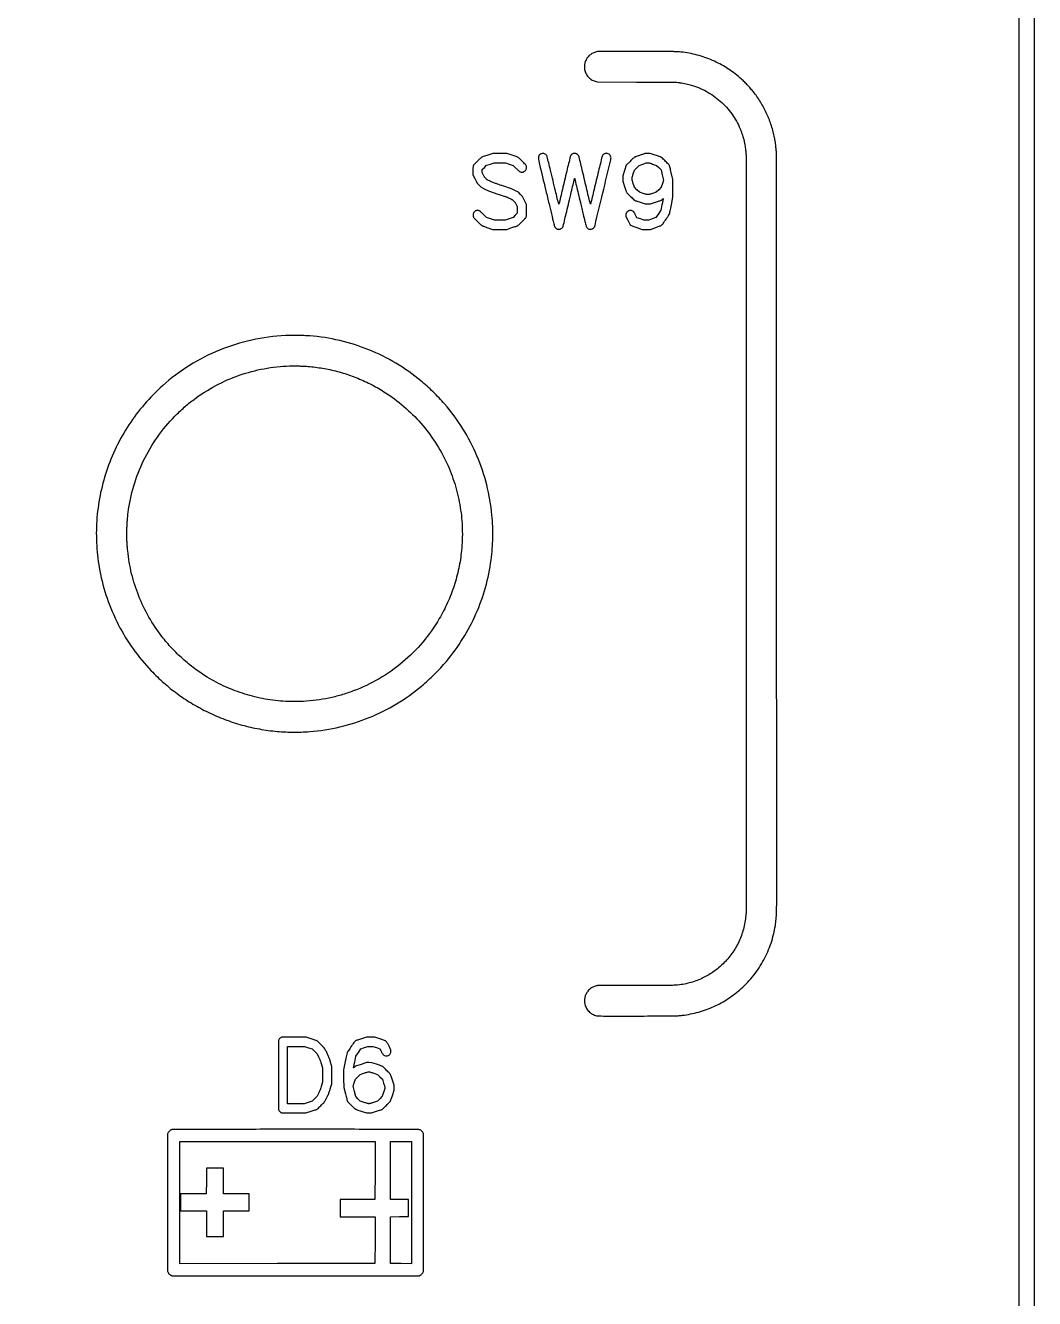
# Model space of a CAD drawing. Extents: x 949 to 24658, y 948 to 49051.
# Drawn here: x 18150 to 24658, y 18889 to 27095 of the extents above; entities that cross this region are included whole.
import ezdxf

# ---------------------------------------------------------------- set-up
doc = ezdxf.new("R2010")
doc.units = 0

msp = doc.modelspace()

# ---------------------------------------------------------------- linework, layer by layer
for points in [[(24557.45501, 40846.15625, -0.000005), (24557.576589, 33590.111823, -0.000003), (24557.572356, 24977, -0.000002), (24557.441941, 13479.946311, -0.000011), (24557.197838, 7129.844974)], [(24658.20966, 2651.668939), (24657.801289, 25038.31016), (24657.388511, 47458.827213, 0.015093)]]:
    msp.add_lwpolyline(points, format="xyb")
for points in [[(21839.813959, 26925.939799, 0.063421), (21815.394359, 26919.039593, 0.062602), (21793.366394, 26906.218622, 0.063343), (21775.416424, 26888.508896, 0.067889), (21762.963293, 26867.257184, 0.017305), (21759.184165, 26857.213191, 0.034783), (21757.04295, 26849.023519, 0.032808), (21755.987466, 26840.313944, 0.013752), (21755.662469, 26828.5, 0.005157), (21755.752136, 26819.807226, 0.017053), (21756.065347, 26814.09039, 0.023759), (21756.693445, 26809.51232, 0.021071), (21757.771252, 26804.824567, 0.061833), (21768.151513, 26779.689018, 0.068335), (21784.095714, 26758.785166, 0.068411), (21805.06718, 26742.970426, 0.062184), (21830.206105, 26732.774586), (21838.5, 26730.558464), (22091, 26729.966533, -0.000111), (22258.567148, 26729.53646, -0.001878), (22313.887468, 26729.174443, -0.005305), (22343.370852, 26728.557877, -0.024064), (22360.5, 26727.190858, -0.00737), (22381.875891, 26724.124095, -0.009232), (22401.596849, 26720.623013, -0.009778), (22420.1477, 26716.596824, -0.010655), (22438, 26711.951086, -0.055391), (22540.929412, 26670.054387, -0.056622), (22631.32249, 26606.829202, -0.056628), (22705.221298, 26524.945193, -0.055425), (22759.48836, 26428, -0.008145), (22762.152996, 26421.391776, -0.003447), (22765.522134, 26412.44375, -0.003409), (22768.989727, 26402.836828, -0.00445), (22772.023231, 26394, -0.014052), (22780.791423, 26365.00621, -0.016024), (22787.500238, 26336.801634, -0.015603), (22792.524996, 26307.577604, -0.012092), (22796.226637, 26275.5, -0.02268), (22797.645588, 26244.234989, -0.000002), (22797.641479, 23816.838656, -0.000002), (22797.61924, 21389.12929, -0.023153), (22796.199766, 21358.5, -0.042102), (22780.480853, 21270.501725, -0.044909), (22750.429836, 21188.349224, -0.045266), (22706.455392, 21113.452384, -0.044132), (22649.385999, 21047, -0.018495), (22619.900365, 21020.291251, -0.021147), (22589.771277, 20997.06446, -0.021101), (22557.728331, 20976.423331, -0.018259), (22522.5, 20957.471682, -0.020667), (22482.72334, 20939.912565, -0.023217), (22443.129642, 20926.440851, -0.02265), (22401.601907, 20916.443435, -0.017966), (22356, 20909.316761, -0.02507), (22340.753522, 20908.263561, -0.002528), (22304.344997, 20907.761703, -0.001451), (22240.759336, 20907.391291, -0.000148), (22090, 20906.995174, 0.000206), (21962.683285, 20906.645727, 0.000991), (21890.127542, 20906.272828, 0.000328), (21839.053702, 20905.87557, 0.065029), (21834, 20905.172098, 0.030249), (21816.289134, 20899.13205, 0.040123), (21801.109954, 20891.433933, 0.04287), (21788.167405, 20881.893017, 0.043828), (21777.14581, 20870.349341, 0.032195), (21771.295876, 20861.984661, 0.021141), (21765.621053, 20851.686603, 0.021199), (21760.866197, 20841.01019, 0.033852), (21757.831133, 20831.5, 0.03714), (21756.057772, 20820.979779, 0.023212), (21755.478789, 20808.493364, 0.023225), (21756.059277, 20796.024225, 0.037573), (21757.83477, 20785.560055, 0.075067), (21769.156136, 20758.253949, 0.074601), (21788.053497, 20735.44184, 0.074668), (21812.796364, 20719.195839, 0.075419), (21841.13549, 20711.004348, 0.031649), (21849.401869, 20710.445083, 0.000355), (21905.181308, 20710.246257, 0.000841), (21980.827242, 20710.157604, 0.000247), (22097, 20710.274159, 0.000194), (22270.809593, 20710.601705, 0.003491), (22326.522707, 20711.117341, 0.011091), (22358.745178, 20712.355904, 0.015308), (22387.573136, 20714.992764, 0.037738), (22491.48497, 20735.761503, 0.038265), (22590.594789, 20771.849824, 0.038386), (22682.759932, 20822.490872, 0.038503), (22766, 20886.579353, 0.042611), (22846.74087, 20972.810845, 0.042892), (22911.496927, 21071.300241, 0.04291), (22958.476599, 21179.354068, 0.042721), (22986.406918, 21294, 0.008318), (22989.132082, 21313.775619, 0.007605), (22991.289675, 21334.229595, 0.007247), (22992.911927, 21355.706303, 0.006048), (22994.028024, 21378.557666, 0.009217), (22995.219489, 21443.748561, 0.000003), (22994.82354, 23839.928354, 0.000001), (22994.401156, 26254.62117, 0.022123), (22993.184285, 26282, 0.004013), (22990.621213, 26308.42781, 0.006967), (22988.011604, 26330.320258, 0.007822), (22985.038419, 26350.23245, 0.007308), (22981.382153, 26370.5, 0.029285), (22961.442346, 26448.056706, 0.02904), (22932.532957, 26522.976806, 0.029022), (22895.11809, 26594.085785, 0.029167), (22849.776996, 26660.260693, 0.012509), (22831.576353, 26682.582881, 0.009545), (22810.595137, 26706.115566, 0.009552), (22788.757049, 26728.802534, 0.012626), (22767.967334, 26748.566343, 0.037827), (22684.79756, 26813.013229, 0.038185), (22593.120346, 26863.967666, 0.038212), (22494.826568, 26900.357348, 0.038003), (22391.959714, 26921.446282, 0.014595), (22361.167094, 26924.444195, 0.01265), (22328.74594, 26925.825033, 0.003899), (22273.643845, 26926.346746, 0.000199), (22095, 26926.573909, 0.000321), (21998.939618, 26926.596013, 0.000518), (21917.120351, 26926.477475, 0.000073), (21844.377907, 26926.28616, 0.036501)], [(21132.964597, 26259.606975, 0.001946), (21102.162332, 26248.964716, 0.040277), (21093.218143, 26245.001926, 0.06102), (21086.083906, 26239.914486, 0.006882), (21071.585019, 26226.268104, 0.00145), (21054.357097, 26209.503092, 0.010817), (21046.372621, 26201.342349, 0.023117), (21041.812254, 26196.000273, 0.050053), (21038.945273, 26191.431141, 0.049539), (21037.510657, 26187.635335, 0.046881), (21036.816754, 26183.560255, 0.017407), (21036.548119, 26176.874259, 0.001337), (21036.5, 26158.874655), (21036.5, 26131.24931), (21047.5, 26109.002293, 0.002854), (21051.96813, 26100.094026, 0.003377), (21056.296875, 26091.725511, 0.002948), (21060.038795, 26084.71038, 0.021349), (21062, 26081.428211, 0.0291), (21064.091098, 26078.616591, 0.00656), (21067.980376, 26074.098851, 0.006778), (21072.614559, 26068.997606, 0.006525), (21077.443834, 26063.957755), (21089.387668, 26051.814363), (21112.443834, 26040.267779), (21135.5, 26028.721195), (21197.5, 26008.004894, -0.000948), (21235.039869, 25995.382347, -0.00716), (21252.6795, 25989.130952, -0.014349), (21264.621492, 25984.311231, -0.013553), (21276.5, 25978.727727, -0.004714), (21286.537536, 25973.553829, -0.024044), (21291.943376, 25970.361423, -0.035154), (21296.035575, 25967.238899, -0.018481), (21300.679697, 25962.83343, -0.017405), (21304.815666, 25958.303788, -0.031054), (21307.840232, 25954.267709, -0.024189), (21310.795976, 25949.253546, -0.006749), (21314.929697, 25941.131457), (21322, 25926.762915), (21321.95126, 25905.631457), (21321.902519, 25884.5), (21308.70126, 25870.881211), (21295.5, 25857.262421), (21270, 25848.629514), (21244.5, 25839.996606), (21209.5, 25839.982742), (21174.5, 25839.968878), (21149, 25848.639266), (21123.5, 25857.309655), (21102.5, 25878.015711, 0.002209), (21090.187506, 25890.049052, 0.016016), (21084.062362, 25895.61368, 0.034195), (21079.907481, 25898.688442, 0.063113), (21076.116234, 25900.48568, 0.053684), (21070.569327, 25901.664187, 0.040216), (21064.320677, 25901.799779, 0.040784), (21058.257083, 25900.943952, 0.062676), (21053.277804, 25899.143696, 0.060469), (21046.104411, 25894.310464, 0.074145), (21040.848329, 25888.18399, 0.075299), (21037.663895, 25880.872166, 0.064952), (21036.57099, 25872.558553, 0.063042), (21037.616578, 25864.232705, 0.090789), (21040.717906, 25857.504688, 0.039879), (21047.745344, 25849.037164, 0.003973), (21066.296957, 25830.298685, 0.001675), (21081.523315, 25815.26251, 0.014418), (21088.534996, 25808.770549, 0.033228), (21093.183105, 25805.224825, 0.058476), (21097.488834, 25803.046259, 0.002684), (21101.263876, 25801.684389, 0.000273), (21110.240478, 25798.505882, 0.000341), (21120.941393, 25794.731605, 0.000272), (21132.488834, 25790.674676), (21161.5, 25780.5), (21208.5, 25780.5), (21255.5, 25780.5), (21288, 25791.389957, 0.002055), (21300.802371, 25795.738329, 0.002749), (21312.379975, 25799.795182, 0.001915), (21322.053332, 25803.286414, 0.028479), (21325.357362, 25804.711208, 0.059785), (21328.681676, 25806.905891, 0.010829), (21334.230527, 25811.817866, 0.008852), (21341.76837, 25819.039121, 0.00317), (21352.264291, 25829.589677, 0.001657), (21360.884734, 25838.423946, 0.002308), (21368.537778, 25846.39227, 0.001405), (21374.929505, 25853.147004, 0.029739), (21376.700173, 25855.268426, 0.076521), (21379.719652, 25861.021665, 0.057258), (21381.257487, 25868.024222, 0.024633), (21381.859768, 25879.478689, 0.002862), (21381.796891, 25905.167211), (21381.5, 25941.5), (21368.867099, 25967), (21356.234198, 25992.5), (21342.839341, 26005.764322), (21329.444483, 26019.028644), (21306.972242, 26030.593154), (21284.5, 26042.157663), (21222, 26063.053726, -0.00101), (21185.273452, 26075.415316, -0.006534), (21166.845042, 26081.929184, -0.01251), (21154.340767, 26086.892388, -0.013763), (21142.497521, 26092.329578, -0.004711), (21132.560666, 26097.343936, -0.023454), (21127.14917, 26100.468698, -0.035027), (21123.110107, 26103.479623, -0.020447), (21118.695442, 26107.604683, -0.020415), (21114.757395, 26111.938543, -0.029828), (21111.690301, 26116.08282, -0.021644), (21108.514995, 26121.45035, -0.005819), (21103.947921, 26130.238239), (21096, 26145.976478), (21096, 26156.303426), (21096, 26166.630374), (21109.961624, 26179.857422), (21123.923247, 26193.084469), (21148.535365, 26201.542235), (21173.147483, 26210), (21209.452058, 26210), (21245.756633, 26210), (21270.628316, 26201.446423), (21295.5, 26192.892846), (21315.087292, 26173.462166, 0.005824), (21329.95236, 26159.055575, 0.045707), (21337.505075, 26153.111895, 0.088909), (21343.878992, 26150.431779, 0.054536), (21352, 26149.520687, 0.014973), (21356.152339, 26149.6336, 0.037506), (21359.155408, 26150.032651, 0.041059), (21361.90292, 26150.850018, 0.021317), (21365.181603, 26152.290085, 0.0641), (21372.312023, 26157.007767, 0.0799), (21377.415456, 26163.0815, 0.077852), (21380.445365, 26170.58123, 0.057276), (21381.467737, 26179.5, 0.012498), (21381.359317, 26183.786149, 0.0338), (21381.001685, 26186.80648, 0.042224), (21380.30009, 26189.343182, 0.031442), (21379.122877, 26192, 0.071674), (21374.631901, 26198.250134, 0.002697), (21354.483146, 26218.964431, 0.003012), (21334.280083, 26239.265596, 0.061618), (21327.452763, 26244.550293, 0.04439), (21324.551217, 26245.940882, 0.002175), (21314.559143, 26249.631891, 0.003513), (21302.624438, 26253.886852, 0.002527), (21289.242942, 26258.476195), (21255.080358, 26270), (21209.254776, 26270), (21163.429193, 26270)], [(21476.424322, 26267.943036, 0.046604), (21471.422546, 26265.462343, 0.046695), (21466.970267, 26262.099602, 0.046737), (21463.222805, 26257.972236, 0.046863), (21460.310949, 26253.224247, 0.138657), (21458.17875, 26241.567296, 0.027601), (21461.371888, 26220.415714, 0.007406), (21470.756839, 26178.414298, 0.000262), (21509.431996, 26017, 0.000243), (21529.374232, 25934.138564, 0.000395), (21546.392168, 25863.822529, 0.00004), (21561.672952, 25800.923664, 0.039252), (21562.578615, 25798.161802, 0.047867), (21564.918234, 25793.785939, 0.047827), (21568.047835, 25789.933491, 0.045916), (21571.977397, 25786.615526, 0.038012), (21576.695742, 25783.829022, 0.048868), (21582.989336, 25781.461472, 0.056657), (21589.316026, 25780.512044, 0.057801), (21595.586342, 25781.012922, 0.054365), (21601.713764, 25782.933955, 0.056897), (21606.16814, 25785.520582, 0.03359), (21610.850609, 25789.520346, 0.03375), (21614.875977, 25794.025251, 0.067437), (21617.274732, 25798.146644, 0.039004), (21618.168115, 25800.893387, 0.000077), (21628.952948, 25845.673964, 0.000552), (21641.019512, 25896.05467, 0.000342), (21655.081337, 25955.232808, -0.000523), (21670.565978, 26020.294036, -0.001291), (21682.09955, 26067.985215, -0.000142), (21691.698612, 26107.18492, -0.717496), (21692.256572, 26107.232808, -0.044341), (21692.74141, 26105.784545, -0.000025), (21703.348416, 26061.359012, -0.000332), (21715.11933, 26011.902621, -0.000202), (21728.95362, 25953.5, 0.0004), (21747.457144, 25875.523222, 0.001963), (21758.116755, 25831.528399, 0.001364), (21765.47681, 25802.011067, 0.058738), (21767.769855, 25796, 0.098502), (21774.499524, 25787.646331, 0.091605), (21784.078821, 25782.242919, 0.09074), (21795.038264, 25780.587694, 0.094329), (21805.713764, 25782.965831, 0.057792), (21810.417521, 25785.676194, 0.040207), (21815.03647, 25789.715665, 0.040475), (21818.906022, 25794.395073, 0.062668), (21821.346811, 25799.028166, 0.03096), (21823.417709, 25805.77544, 0.000017), (21873.653757, 26014.799585, 0.000037), (21922.939006, 26219.965116, 0.013746), (21926.143988, 26235.136594, 0.099318), (21925.955611, 26246.03246, 0.091872), (21921.612134, 26256.348801, 0.091495), (21913.840508, 26264.456901, 0.097471), (21903.850235, 26269.035928, 0.091097), (21893.698828, 26269.582141, 0.079785), (21883.497011, 26266.569208, 0.081369), (21874.923835, 26260.592793, 0.101309), (21869.469083, 26252.580247, 0.039311), (21868.607369, 26249.955324, 0.000072), (21857.774796, 26205.394712, 0.000534), (21845.662187, 26155.30447, 0.000331), (21831.535641, 26096.440683, -0.000124), (21817.462719, 26037.693194, -0.000203), (21805.520982, 25987.985701, -0.000013), (21794.751901, 25943.244462, -0.03208), (21794.366441, 25942, -0.736024), (21793.979273, 25942.024309, -0.000059), (21783.293299, 25985.884375, -0.00091), (21771.443432, 26034.934787, -0.000538), (21757.474342, 26093.5, 0.000129), (21743.47148, 26152.420404, 0.000208), (21731.500793, 26202.639356, 0.000031), (21720.849637, 26247.228261, 0.01376), (21720.055972, 26250.187171, 0.067203), (21717.974076, 26254.802145, 0.043177), (21714.44107, 26259.505108, 0.042255), (21710.030398, 26263.661692, 0.053762), (21705.306881, 26266.648622, 0.061203), (21699.016765, 26268.832678, 0.047844), (21691.830327, 26269.672459, 0.049046), (21684.852458, 26269.132004, 0.078153), (21679.20494, 26267.189379, 0.035268), (21674.686741, 26264.370546, 0.038), (21670.728484, 26261.007569, 0.039941), (21667.507257, 26257.265396, 0.049941), (21665.187464, 26253.315995, 0.047916), (21663.822387, 26249.401401, 0.000201), (21653.050976, 26205.264699, 0.000995), (21640.938977, 26155.114244, 0.000627), (21626.983918, 26096.5, -0.000197), (21613.130933, 26038.091619, -0.000322), (21601.342361, 25988.616318, -0.000025), (21590.725737, 25944.196515, -0.041311), (21590.228889, 25942.683212, -0.721041), (21589.638179, 25942.729635, -0.000172), (21580.229223, 25980.748369, -0.001364), (21568.688828, 26028.001489, -0.000503), (21552.667093, 26094.683212, 0.000536), (21536.668991, 26161.247719, 0.001316), (21524.733235, 26210.112457, 0.000433), (21515.1286, 26248.845182, 0.050543), (21513.375557, 26253.724247, 0.099609), (21507.059249, 26262.128536, 0.090345), (21497.776679, 26267.788293, 0.089388), (21487.003873, 26269.8493, 0.094783)], [(22140, 26267.085539, 0.00248), (22120.469766, 26260.456907, 0.002389), (22100.760512, 26253.552799, 0.001262), (22082.997654, 26247.184528, 0.031255), (22078.220085, 26245.112279, 0.063902), (22075.468975, 26243.232668, 0.004277), (22068.381437, 26236.818592, 0.005769), (22059.705542, 26228.644093, 0.003448), (22049.569068, 26218.734425), (22025.11952, 26194.5), (22013.80976, 26160), (22002.5, 26125.5), (22002.183367, 26108.686444), (22001.866734, 26091.872887), (22013.006958, 26057.299995, 0.002835), (22017.444209, 26043.792137, 0.004011), (22021.558938, 26031.821409, 0.002328), (22025.152966, 26021.781426, 0.056092), (22026.476359, 26019.113551, 0.052978), (22031.23292, 26013.212284, 0.001816), (22052.297734, 25992.252239, 0.001328), (22073.986674, 25970.940853, 0.077466), (22078.5, 25967.723249, 0.032534), (22080.715274, 25966.787505, 0.000953), (22090.3125, 25963.471028, 0.001909), (22101.638137, 25959.629707, 0.001315), (22114.5, 25955.359619), (22147.5, 25944.5), (22164.5, 25944.512019), (22181.5, 25944.524038), (22214, 25955.38503, 0.001239), (22226.670212, 25959.654135, 0.001796), (22237.834375, 25963.49139, 0.000904), (22247.292465, 25966.799448, 0.030253), (22249.5, 25967.729543, 0.041901), (22251.000563, 25968.635146, 0.011945), (22253.167588, 25970.284707, 0.011939), (22255.533864, 25972.271339, 0.012393), (22257.77264, 25974.34473, -0.002564), (22261.285025, 25977.728308, -0.083379), (22262.261026, 25978.389201, -0.559764), (22262.653701, 25978.125276, -0.037925), (22262.460614, 25976.488198, -0.000076), (22262.033982, 25974.309462, -0.000002), (22260.040399, 25964.137028, -0.000004), (22257.703407, 25952.213057, -0.000003), (22255.0426, 25938.637853), (22248.209251, 25903.775706), (22232.237652, 25880.137853), (22216.266053, 25856.5), (22192.883027, 25848.312102), (22169.5, 25840.124203), (22154, 25840.123388), (22138.5, 25840.122572), (22116, 25847.830035), (22093.5, 25855.537498), (22085, 25872.336833, 0.004289), (22081.554832, 25879.003259, 0.005333), (22078.232773, 25885.139012, 0.004386), (22075.347541, 25890.229103, 0.039851), (22073.898803, 25892.328166, 0.094442), (22067.566631, 25897.64766, 0.069783), (22059.018977, 25900.97319, 0.068067), (22049.658595, 25901.872425, 0.080396), (22040.950573, 25900.101817, 0.053456), (22036.303409, 25897.753755, 0.039086), (22031.707135, 25894.239333, 0.038724), (22027.662739, 25890.00501, 0.048962), (22024.664586, 25885.5, 0.039409), (22023.59363, 25883.039858, 0.042257), (22022.951918, 25880.498525, 0.030471), (22022.620832, 25877.262308, 0.009784), (22022.517163, 25872.432344), (22022.5, 25863.364688), (22034.330086, 25839.432344, 0.003081), (22042.751197, 25822.657394, 0.021434), (22047.267227, 25814.664182, 0.044757), (22050.838422, 25809.93311, 0.064085), (22054.830908, 25806.523915, 0.053365), (22057.530122, 25805.145558, 0.002274), (22067.556579, 25801.36062, 0.003878), (22079.516149, 25797.013299, 0.002749), (22093, 25792.313269), (22127.5, 25780.5), (22154.5, 25780.516285), (22181.5, 25780.532569), (22214.850564, 25792.246877, 0.001977), (22237.133851, 25800.172929, 0.016394), (22247.10726, 25804.13885, 0.037317), (22252.93147, 25807.214538, 0.065749), (22257.115137, 25810.679952, 0.039201), (22262.840563, 25817.916308, 0.001457), (22282.137769, 25846.857376, 0.000954), (22301.892272, 25876.796097, 0.065074), (22304.537473, 25882.252801, 0.028748), (22305.387232, 25885.397236, 0.000685), (22308.480832, 25900.269472, 0.001503), (22312.032182, 25917.724993, 0.00102), (22315.97582, 25937.621996), (22326, 25988.743992), (22326, 26045.732624), (22326, 26102.721255), (22315.436169, 26146.025586, 0.001983), (22311.254066, 26162.878706, 0.00291), (22307.431539, 26177.662375, 0.001385), (22304.072665, 26190.207277, 0.053144), (22303.020684, 26192.914958, 0.07539), (22299.763024, 26197.408824, 0.001388), (22279.071541, 26218.303117, 0.002143), (22258.913525, 26238.373245, 0.043577), (22252.284578, 26243.86476, 0.049366), (22248.828062, 26245.780432, 0.013565), (22243.043347, 26248.092923, 0.005448), (22232.54596, 26251.833135, 0.000465), (22205.503564, 26261.109461), (22179.507128, 26270), (22164.003564, 26269.961769, 0.004668), (22154.683908, 26269.851784, 0.024535), (22149.577607, 26269.492751, 0.034782), (22145.361858, 26268.687258, 0.015981)], [(22194.5, 26201.471387), (22219.5, 26192.911652), (22234.526616, 26178.04694), (22249.553232, 26163.182228), (22257.433314, 26130.742936), (22265.313396, 26098.303644), (22257.906698, 26075.147214), (22250.5, 26051.990785), (22234.5, 26036.106333), (22218.5, 26020.221881), (22193.999599, 26012.110941, -0.003237), (22181.894688, 26008.190329, -0.010265), (22173.727677, 26005.78675, -0.014405), (22167.951995, 26004.392397, -0.052066), (22164.193953, 26004, -0.051968), (22160.433915, 26004.391864, -0.013967), (22154.588898, 26005.795127, -0.010071), (22146.341303, 26008.199772, -0.003232), (22134.194354, 26012.094756), (22109.5, 26020.189512), (22093.715955, 26035.844756), (22077.93191, 26051.5), (22069.965955, 26076.082191, -0.008515), (22063.582475, 26096.988516, -0.068625), (22062.161575, 26106.907553, -0.069467), (22063.489281, 26116.796412, -0.008839), (22069.64403, 26137.432392), (22077.288061, 26161.5), (22092.633638, 26177), (22107.979216, 26192.5), (22132.739608, 26201.178949, -0.002891), (22145.816095, 26205.677772, -0.011993), (22153.787127, 26208.157387, -0.0197), (22159.292314, 26209.494158, -0.046128), (22163.5, 26209.94451, -0.046701), (22167.753764, 26209.60819, -0.023648), (22173.003071, 26208.436976, -0.013157), (22180.759395, 26206.095995, -0.002611)], [(19826.5, 25095.919228, 0.042191), (19609.827818, 25066.935512, 0.042642), (19401.897025, 25002.034986, 0.042722), (19208.344, 24902.943927, 0.042686), (19034.38902, 24772.374837, 0.032416), (18917.469755, 24653.424776, 0.032672), (18817.238879, 24520.659021, 0.032676), (18735.167356, 24375.982151, 0.032439), (18672.41928, 24221.5, 0.031849), (18631.152054, 24064.665055, 0.031752), (18610.086075, 23903.699113, 0.03173), (18609.564691, 23741.252627, 0.031704), (18629.600402, 23580, 0.036318), (18676.690159, 23402.705883, 0.035794), (18749.113977, 23233.192214, 0.035856), (18844.830618, 23076.021564, 0.036743), (18961.315611, 22935.5, 0.020361), (19042.662264, 22857.486972, 0.022181), (19127.873086, 22788.663229, 0.02228), (19218.483945, 22727.928045, 0.020939), (19316, 22674.137062, 0.022392), (19422.540355, 22626.886882, 0.022958), (19532.005133, 22589.789927, 0.022945), (19644.473323, 22562.867503, 0.022305), (19760, 22546.059893, 0.011883), (19814.157432, 22541.930255, 0.010294), (19871.109062, 22540.121315, 0.010248), (19928.380045, 22540.655746, 0.011448), (19983.5, 22543.564506, 0.038944), (20178.52384, 22573.731213, 0.038664), (20366.99883, 22633.814859, 0.038636), (20544.102537, 22722.251513, 0.038763), (20705.28454, 22836.79822, 0.012238), (20746.196165, 22872.666914, 0.00981), (20788.5001, 22913.190486, 0.009837), (20829.029341, 22955.188884, 0.012587), (20864.581783, 22995.5, 0.035015), (20971.285588, 23142.593663, 0.035522), (21055.848748, 23302.453866, 0.035544), (21116.888671, 23472.577048, 0.035155), (21153.489623, 23650.256145, 0.014396), (21160.94624, 23721.639209, 0.014094), (21164.349793, 23793.840645, 0.014057), (21163.683542, 23866.311001, 0.014132), (21158.943492, 23938.5, 0.038705), (21125.273682, 24133.243662, 0.038749), (21061.999089, 24320.394182, 0.038724), (20970.558201, 24495.65172, 0.038546), (20853.061772, 24655, 0.011187), (20817.976392, 24693.82953, 0.009888), (20779.743065, 24732.715636, 0.009866), (20739.904964, 24770.1542, 0.010988), (20700, 24804.638065, 0.038613), (20539.936936, 24917.342705, 0.038293), (20364.013284, 25004.45006, 0.038299), (20176.892002, 25063.698796, 0.038654), (19983.5, 25093.484426, 0.00904), (19946.503497, 25095.612899, 0.005971), (19903.92934, 25096.78178, 0.005998), (19861.858166, 25096.929508, 0.010041)], [(19930, 24899.454958, -0.013021), (19973.457028, 24896.985326, -0.010637), (20019.773725, 24892.147059, -0.01042), (20066.949371, 24885.200574, -0.010962), (20113, 24876.393771, -0.023592), (20210.306155, 24850.710464, -0.023275), (20305.20874, 24815.877304, -0.023235), (20396.624392, 24772.305787, -0.023311), (20483.5, 24720.483308, -0.03593), (20605.108838, 24626.822196, -0.035389), (20712.719969, 24516.271566, -0.035408), (20803.612148, 24391.71249, -0.03606), (20875.402642, 24256.309536, -0.032042), (20923.579237, 24124.885266, -0.032345), (20954.388361, 23988.792755, -0.032347), (20967.386455, 23849.869559, -0.032052), (20962.424255, 23710, -0.027284), (20944.678008, 23595.752503, -0.026671), (20914.505019, 23483.228677, -0.026637), (20872.478621, 23374.415445, -0.027046), (20819.307818, 23271.257286, -0.042951), (20712.801428, 23120.750715, -0.042588), (20581.868149, 22990.188925, -0.04262), (20430.805868, 22883.782566, -0.043153), (20264.5, 22805.036618, -0.018391), (20185.736255, 22779.005575, -0.019287), (20106.504734, 22759.292991, -0.019231), (20025.76922, 22745.698375, -0.018048), (19942.5, 22737.993208, -0.010828), (19920.245622, 22737.224629, -0.003215), (19886.201981, 22737.005482, -0.003236), (19852.084089, 22737.226065, -0.010404), (19829.384996, 22737.992356, -0.030422), (19695.810406, 22753.472817, -0.030991), (19565.944577, 22785.000889, -0.031027), (19441.113849, 22832.295978, -0.030653), (19322.568694, 22894.840361, -0.023083), (19241.391572, 22949.537787, -0.022601), (19165.005617, 23011.850616, -0.022568), (19094.449208, 23080.899502, -0.022852), (19030.712976, 23155.749922, -0.035088), (18946.86895, 23281.100608, -0.034857), (18881.169564, 23417.213827, -0.034874), (18835.04197, 23561.070408, -0.035196), (18809.530951, 23709.5, -0.004535), (18806.898906, 23738.415122, -0.008977), (18805.431331, 23761.403885, -0.008257), (18804.721707, 23785.62885, -0.003252), (18804.512568, 23819, -0.005212), (18804.927218, 23857.891009, -0.009547), (18806.200611, 23889.567142, -0.010061), (18808.624391, 23920.031996, -0.006608), (18812.583046, 23955, -0.04081), (18848.701282, 24126.54323, -0.040576), (18912.24929, 24290.287687, -0.040601), (19001.36205, 24441.523208, -0.040976), (19113.498482, 24575.870734, -0.008357), (19144.221309, 24606.060483, -0.009999), (19174.181777, 24633.413524, -0.010155), (19204.801333, 24659.184562, -0.009159), (19237.5, 24684.614694, -0.038441), (19377.27642, 24773.388828, -0.038244), (19529.230528, 24839.89304, -0.038256), (19689.493095, 24882.460846, -0.03852), (19854, 24899.987563, -0.003663), (19871.617836, 24900.371897, -0.005373), (19887.116401, 24900.429841, -0.004373), (19904.777194, 24900.151605, -0.001557)], [(19802.36471, 20572.920067, 0.077852), (19795.650452, 20569.757751, 0.058524), (19789.462691, 20564.41253, 0.058367), (19784.665331, 20557.760546, 0.076261), (19782.054972, 20550.740036, 0.049783), (19781.502201, 20545.457762, 0.000281), (19781.289978, 20495.185325, 0.000936), (19781.170679, 20428.486196, 0.000281), (19781.236143, 20327), (19781.5, 20108.5), (19783.863271, 20103.27295, 0.054088), (19786.534291, 20098.742227, 0.038943), (19790.4022, 20094.319757, 0.038365), (19794.991217, 20090.472856, 0.047046), (19799.82433, 20087.66089, 0.084098), (19804.748146, 20086.324045, 0.017758), (19813.668495, 20085.772053, 0.006208), (19830.57593, 20085.537471, 0.000364), (19882, 20085.5), (19959.5, 20085.5), (19993, 20096.360254, 0.001683), (20006.088837, 20100.652223, 0.002395), (20017.6875, 20104.560607, 0.001332), (20027.460931, 20107.935271, 0.035281), (20030, 20109.025778, 0.074958), (20034.592928, 20112.345351, 0.001582), (20054.587433, 20132.071331, 0.002637), (20073.638631, 20151.18658, 0.03794), (20079.831254, 20158.5, 0.030971), (20081.517374, 20161.160716, 0.002803), (20085.273943, 20168.08125, 0.003629), (20089.651679, 20176.399577, 0.002829), (20094.291916, 20185.5, 0.005244), (20101.399187, 20200.013141, 0.016729), (20105.713413, 20209.900293, 0.013749), (20109.772367, 20221.002914, 0.002679), (20116.427962, 20241.246965), (20127, 20273.993929), (20127, 20329.501688), (20127, 20385.009447), (20115.986042, 20419.043131, 0.002491), (20109.443958, 20438.919963, 0.011287), (20105.311873, 20450.399327, 0.015926), (20101.372643, 20459.718046, 0.008943), (20096.029497, 20470.788407, 0.005162), (20085.902968, 20490.340578, 0.033498), (20080.060219, 20499.760524, 0.032447), (20072.946327, 20508.43241, 0.004662), (20057.120308, 20525.042967, 0.003177), (20046.691308, 20535.650847, 0.008263), (20039.010605, 20543.113816, 0.009334), (20033.291426, 20548.292362, 0.062775), (20030.120308, 20550.423772, 0.03115), (20026.953367, 20551.778113, 0.001996), (20017.457216, 20555.114213, 0.002915), (20006.093762, 20558.981361, 0.002166), (19993.5, 20563.124899), (19961.5, 20573.5), (19883.5, 20573.668935, 0.001026), (19852.380936, 20573.672497, 0.001823), (19826.750633, 20573.529395, 0.000502), (19804.955367, 20573.306329, 0.068491)], [(19975.005107, 20505.939028), (19999.833231, 20497.878057), (20015.666616, 20481.689028), (20031.5, 20465.5), (20040.360706, 20448.156722, -0.008338), (20045.500634, 20437.668139, -0.01582), (20049.226315, 20429.033396, -0.012631), (20052.894614, 20418.997905, -0.003551), (20058.110527, 20403.156722), (20066.999642, 20375.5), (20066.999821, 20329.195126), (20067, 20282.890251), (20057.984408, 20255.695126, -0.003899), (20052.877448, 20240.683199, -0.011222), (20049.02158, 20230.381552, -0.013707), (20045.167709, 20221.466056, -0.008801), (20040.234408, 20211.331696), (20031.5, 20194.163392), (20015.5, 20177.89226), (19999.5, 20161.621128), (19974, 20153.329078), (19948.5, 20145.037029), (19894.75, 20145.018515), (19841, 20145), (19841, 20329.5), (19841, 20514), (19895.588491, 20514), (19950.176983, 20514)], [(20316.5, 20563.167002, 0.002104), (20293.34929, 20555.474587, 0.017158), (20282.910202, 20551.553404, 0.038793), (20276.7891, 20548.435012, 0.067107), (20272.365378, 20544.837629, 0.041254), (20268.360318, 20539.798751, 0.000733), (20249.164266, 20510.982938, 0.001024), (20230.538102, 20482.808525, 0.027594), (20226.034031, 20475.066706, 0.061574), (20225.020519, 20472.279386, 0.001089), (20221.470872, 20456.668637, 0.002717), (20217.469164, 20438.428818, 0.001806), (20213.069767, 20417.472393), (20201.935581, 20363.465328), (20202.238031, 20306.982664), (20202.540481, 20250.5), (20213.668235, 20207.897597, 0.001729), (20218.057823, 20191.326723, 0.00255), (20222.036081, 20176.811606, 0.001171), (20225.517711, 20164.469528, 0.048593), (20226.528314, 20161.897597, 0.075393), (20230.197902, 20156.779265, 0.001889), (20250.327866, 20136.279267, 0.002642), (20270.111394, 20116.494001, 0.048441), (20277, 20110.885161, 0.052768), (20280.501405, 20109.057363, 0.005649), (20289.075929, 20105.787031, 0.005952), (20300.547966, 20101.713835, 0.00278), (20315.5, 20096.69731), (20349.5, 20085.5), (20365.5, 20085.524077), (20381.5, 20085.548154), (20414.5, 20096.399269, 0.001275), (20427.361873, 20100.664916, 0.001853), (20438.6875, 20104.499881, 0.000923), (20448.286269, 20107.809626, 0.031629), (20450.5, 20108.738086, 0.079388), (20455.505435, 20112.302501, 0.001555), (20477.956618, 20134.528629, 0.001617), (20500.204838, 20156.835124, 0.075767), (20503.967541, 20162, 0.034712), (20505.065329, 20164.53293, 0.001344), (20508.439063, 20174.165625, 0.002392), (20512.349122, 20185.602817, 0.001684), (20516.641205, 20198.5), (20527.5, 20231.5), (20527.5, 20248), (20527.5, 20264.5), (20516.651213, 20297.5, 0.002567), (20512.325924, 20310.432566, 0.003555), (20508.305597, 20321.98125, 0.00223), (20504.815314, 20331.645705, 0.04401), (20503.47507, 20334.5, 0.063739), (20498.499234, 20340.98779, 0.002604), (20477.604156, 20361.825322, 0.002261), (20456.270301, 20382.690367, 0.076652), (20450.5, 20386.781694, 0.030608), (20447.695614, 20387.975843, 0.001584), (20438.421875, 20391.2375, 0.00251), (20427.357834, 20395.02732, 0.001819), (20415, 20399.141119), (20383.5, 20409.5), (20366.5, 20409.796565), (20349.5, 20410.093131), (20314.252417, 20398.514601), (20279.004834, 20386.936072), (20272.502417, 20380.85338, -0.008973), (20270.006767, 20378.60142, -0.017131), (20267.910085, 20376.899278, -0.015884), (20266.310567, 20375.767272, -0.597703), (20266, 20375.934259, -0.048939), (20266.089207, 20376.843476, -0.000173), (20268.211806, 20387.536975, -0.00093), (20270.643147, 20399.645871, -0.000584), (20273.529551, 20413.798915), (20281.059102, 20450.5), (20297.192771, 20474.765619), (20313.326441, 20499.031238), (20336.310607, 20506.515619), (20359.294773, 20514), (20375.230755, 20514), (20391.166738, 20514), (20413.337677, 20506.875982), (20435.508615, 20499.751964), (20444.004308, 20483.281104, 0.005648), (20447.497149, 20476.693167, 0.006592), (20450.966643, 20470.519334, 0.005897), (20454.027205, 20465.37819, 0.039264), (20455.775753, 20462.966072, 0.090976), (20462.556792, 20457.441885, 0.073466), (20471.37734, 20454.167136, 0.072846), (20480.843154, 20453.566312, 0.086504), (20489.5, 20455.819476, 0.068039), (20497.001883, 20460.554965, 0.075458), (20502.657634, 20466.98757, 0.075081), (20506.169971, 20474.837694, 0.066428), (20507.404685, 20483.716995), (20507.444444, 20490.93399), (20495.066417, 20515.216995, 0.003695), (20486.130243, 20532.432232, 0.023422), (20481.118191, 20540.927429, 0.047091), (20477.094668, 20545.964766, 0.068261), (20472.625796, 20549.479147, 0.043474), (20469.671359, 20550.881598, 0.002441), (20460.131857, 20554.379178, 0.00374), (20448.71305, 20558.40637, 0.00273), (20435.970306, 20562.715914), (20403.5, 20573.5), (20376.5, 20573.739063), (20349.5, 20573.978126)], [(20396.386744, 20342.015334), (20420.5, 20334.030668), (20436.159971, 20318.265334), (20451.819941, 20302.5), (20459.909971, 20277.783864, -0.003243), (20463.790476, 20265.663024, -0.009987), (20466.197696, 20257.396957, -0.01374), (20467.60822, 20251.529649, -0.052159), (20468, 20247.784265, -0.052282), (20467.607489, 20244.040709, -0.014237), (20466.206915, 20238.252514, -0.010207), (20463.800241, 20230.077112, -0.003248), (20459.889059, 20218.000401), (20451.778119, 20193.5), (20435.80571, 20177.405499), (20419.833301, 20161.310997), (20394.666651, 20153.144386, -0.003633), (20383.483291, 20149.604969, -0.007743), (20374.77773, 20147.066119, -0.007856), (20368.179081, 20145.363132, -0.059904), (20365.000357, 20144.988888, -0.060623), (20361.801728, 20145.386155, -0.00795), (20355.170505, 20147.154208, -0.007768), (20346.378248, 20149.797093, -0.003552), (20334.981796, 20153.506068), (20309.462878, 20162.012136), (20294.704253, 20176.795406), (20279.945628, 20191.578676), (20271.562109, 20224.345951), (20263.178591, 20257.113227), (20271.178308, 20280.407981), (20279.178025, 20303.702735), (20294.08177, 20318.601367), (20308.985515, 20333.5), (20333.242758, 20341.663504, -0.009348), (20354.584485, 20348.404345, -0.070534), (20365.023321, 20349.943666, -0.071649), (20375.416248, 20348.505756, -0.009808)], [(19095.024244, 19978.396909, 0.018041), (19092.631536, 19977.660424, 0.012275), (19089.964763, 19976.658992, 0.012383), (19087.43576, 19975.564187, 0.024201), (19085.489839, 19974.546913, 0.049503), (19081.010388, 19971.287631, 0.028929), (19076.313937, 19966.587575, 0.02873), (19072.124685, 19961.296849, 0.043497), (19069.181558, 19956.219671), (19066.5, 19950.5), (19066.5, 19507.948147), (19066.5, 19065.396293), (19070.272343, 19057.763466, 0.036295), (19073.788308, 19051.784301, 0.046046), (19077.894688, 19046.870879, 0.045891), (19082.842908, 19042.77953, 0.035684), (19088.878854, 19039.260506), (19094.5, 19036.5), (19892.021027, 19036.5), (20689.542055, 19036.5), (20696.126029, 19039.74128, 0.044329), (20701.82726, 19043.205952, 0.040002), (20707.043088, 19047.73123, 0.040024), (20711.468969, 19053.026478, 0.044505), (20714.819944, 19058.781935), (20717.5, 19064.5), (20717.5, 19508), (20717.5, 19951.5), (20714.560382, 19957.487237, 0.05677), (20709.725234, 19965.033643, 0.056068), (20703.298671, 19971.334642, 0.056195), (20695.647516, 19976.03869, 0.057537), (20687.200779, 19978.875622, 0.051955), (20681.386963, 19979.489863, 0.000029), (20505.936269, 19979.733344, 0.000283), (20272.368141, 19979.91198, 0.000071), (19891.200779, 19979.934189, 0.000049), (19438.772696, 19979.852332, 0.000413), (19235.133321, 19979.627366, 0.000096), (19102.143355, 19979.345155, 0.065144)]]:
    msp.add_lwpolyline(points, format="xyb", close=True)
for points in [[(20405, 19714.25003), (20404.5, 19527.5), (20292.25, 19527.245691), (20180, 19526.991381), (20180, 19471.995691), (20180, 19417), (20292.503225, 19417), (20405.006451, 19417), (20404.753225, 19265.75), (20404.5, 19114.5), (19774.75, 19114.249211), (19145, 19113.998421), (19145, 19507.499211), (19145, 19901), (19775.25, 19901.00003), (20405.5, 19901.00006)], [(20640, 19507.493011), (20640, 19113.986023), (20572.25, 19114.243011), (20504.5, 19114.5), (20504.246775, 19265.741941), (20503.99355, 19416.983882), (20562.246775, 19417.241941), (20620.5, 19417.5), (20620.758535, 19472.241939), (20621.01707, 19526.983877), (20562.758535, 19527.241939), (20504.5, 19527.5), (20504, 19714.25003), (20503.5, 19901.00006), (20571.75, 19901.00003), (20640, 19901)], [(19316.75578, 19647.258536), (19316.5, 19564.5), (19233.75, 19564.244222), (19151, 19563.988444), (19151, 19508.994222), (19151, 19454), (19234, 19454), (19317, 19454), (19317, 19371.5), (19317, 19289), (19372, 19289), (19427, 19289), (19427, 19371.5), (19427, 19454), (19509.5, 19454), (19592, 19454), (19592, 19509), (19592, 19564), (19509.505778, 19564), (19427.011556, 19564), (19426.755778, 19646.75), (19426.5, 19729.5), (19371.75578, 19729.758536), (19317.011559, 19730.017073)]]:
    msp.add_lwpolyline(points, close=True)

doc.saveas('drawing.dxf')
